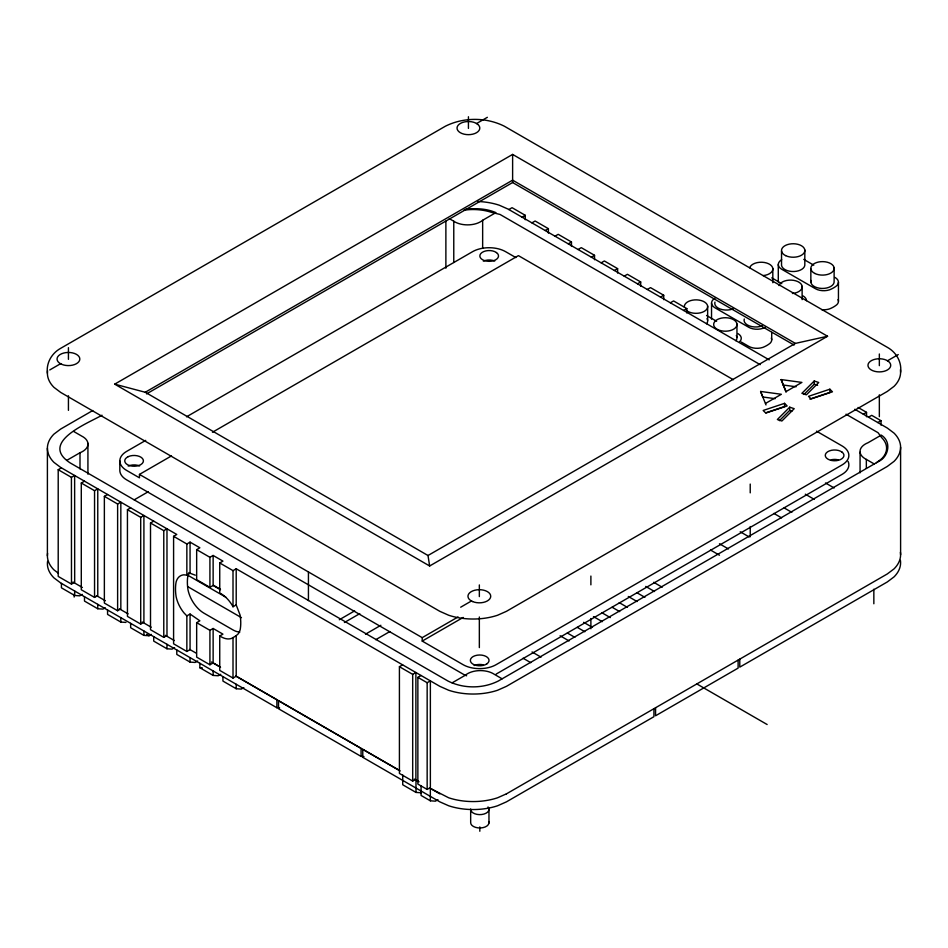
<?xml version="1.0" encoding="UTF-8"?>
<svg xmlns="http://www.w3.org/2000/svg" width="948" height="948" viewBox="0 0 948 948"><rect width="100%" height="100%" fill="white"/><g stroke="black" fill="none" stroke-linecap="round" stroke-linejoin="round"><path stroke-width="1.42" d="M814.237 380.989L801.89 393.337L806.381 394.83L818.728 382.494L814.237 380.989L814.237 384.189L803.94 394.475M789.708 407.178L777.36 419.526L781.863 421.031L794.211 408.683L789.708 407.178L789.708 410.377L779.422 420.675M236.206 635.681L232.651 637.862A23.356 13.485 60 0 1 220.979 636.7L219.735 635.99L219.735 670.402L233.007 678.057L236.206 676.208L236.206 635.681L238.481 633.572L240.128 629.934A46.061 26.591 60 0 0 240.128 615.193L236.206 604.919L236.206 568.776L233.007 570.625L219.735 562.97L219.735 592.998L220.979 593.709A23.356 13.485 60 0 1 232.651 606.033L233.007 606.767L236.206 604.919M876.402 462.731L881.687 458.749A36.581 21.117 0 0 0 881.687 437.632L878.049 432.703L846.019 414.205M49.77 369.945L60.577 363.712M476.536 123.56L487.355 117.315M114.696 384.153L512.619 154.417L827.568 336.256L429.645 565.992L114.696 384.153L145.245 392.259L427.998 555.504L429.645 565.992M92.774 410.52L60.719 429.029L53.953 434.113A48.941 28.262 0 0 0 53.953 462.375L60.719 467.459L176.79 534.471L173.591 536.319L173.591 643.799L186.851 651.466L190.062 649.617L190.062 614.043L186.851 615.892L186.851 651.466M101.993 415.212C88.318 423.14 38.904 442.218 69.951 462.778L447.954 681.02C463.465 688.817 482.805 688.817 498.316 681.02L878.049 461.771C888.714 457.137 891.902 441.543 881.237 435.108L868.001 442.752A18.225 10.523 0 0 0 866.342 459.413L866.342 468.253M145.245 392.259L512.619 180.156L795.372 343.401L827.568 336.256M146.525 393.906L512.619 182.537L794.092 345.048M66.763 460.384L79.999 452.729A18.225 10.523 0 0 0 81.658 436.068L73.766 431.506M449.257 218.621L453.772 221.228A18.225 10.523 0 0 0 482.651 220.268L495.887 212.625C486.36 208.477 475.6 208.098 465.397 209.307M58.207 469.71L71.42 477.342L74.631 475.481L74.679 582.238L71.479 584.087L58.207 576.431L58.207 469.71L61.419 467.862M508.851 209.544L512.05 207.683L525.263 215.315L525.263 219.735M522.052 217.163L525.263 215.315M145.719 440.382L126.665 451.378A23.356 13.485 0 0 0 126.665 470.445L139.463 477.828L139.463 474.403L171.469 455.917M186.531 416.812L472.578 251.67A23.356 13.485 0 0 1 505.604 251.67L515.842 257.572M81.291 483.03L94.551 490.697L97.763 488.836L97.763 595.557L94.551 597.418L81.291 589.751L81.291 483.03L84.49 481.181M531.923 222.863L535.122 221.014L548.394 228.669L548.394 233.089M545.195 230.518L548.394 228.669M212.435 432.264L518.402 255.628L733.349 379.721M104.363 496.349L117.623 504.016L120.834 502.167L120.834 608.889L117.623 610.737L104.363 603.07L104.363 496.349L107.562 494.501M554.995 236.182L558.206 234.334L571.466 241.989L571.466 246.409M568.267 243.837L571.466 241.989M134.201 499.845L148.255 491.728M127.435 509.68L140.707 517.335L143.906 515.487L143.906 622.208L140.707 624.057L127.435 616.401L127.435 509.68L130.646 507.832M578.067 249.502L581.278 247.653L594.538 255.308L594.538 259.728M591.339 257.169L594.538 255.308M150.507 523L163.779 530.655L166.978 528.806L166.978 635.527L163.779 637.376L150.507 629.721L150.507 523L153.718 521.151M601.151 262.821L604.35 260.973L617.622 268.639L617.622 273.06M614.411 270.488L617.622 268.639M624.222 276.152L627.422 274.304L640.694 281.959L640.694 286.379M82.298 594.349L79.739 595.83L74.679 595.486L61.419 587.819L61.419 583.375M173.591 536.319L186.851 543.986L190.062 542.126L199.862 547.79L196.663 549.639L196.663 579.666L209.923 587.333L213.134 585.485L220.493 589.727M637.483 283.808L640.694 281.959M647.294 289.472L650.506 287.623L663.707 295.243L663.707 299.663M105.24 607.751L102.905 609.102L97.763 608.746L84.49 601.079L84.49 596.695M196.663 549.639L209.923 557.306L213.134 555.457L222.934 561.109L219.735 562.97M660.507 297.091L663.707 295.243M186.851 615.892L183.829 612.704A23.356 13.485 60 0 1 176.127 596.683A46.061 26.591 60 0 1 176.127 581.954A23.356 13.485 60 0 1 183.829 574.82L186.851 575.116L190.062 573.267L195.288 575.175M670.366 302.791L673.578 300.943L686.826 308.598L686.826 313.006M683.626 310.446L686.826 308.598M130.646 623.346L130.646 627.73L143.906 635.385L149.049 635.741L151.372 634.402M220.493 667.143L213.134 662.936L209.923 664.785L196.663 657.13L196.663 622.67L199.862 620.81L190.062 614.043M174.586 647.638L172.038 649.119L166.978 648.764L153.718 641.109L153.718 636.665M196.663 622.67L209.923 630.325L213.134 628.477L222.934 634.141L219.735 635.99M197.67 660.969L195.11 662.439L190.062 662.095L176.79 654.428L176.79 649.984M220.742 674.289L218.182 675.758L213.134 675.414L199.862 667.748L199.862 663.304M427.998 555.504L795.372 343.401M339.313 619.743L354.647 610.879M344.42 622.504L359.766 613.652M243.826 687.608L241.254 689.089L236.206 688.734L222.934 681.079L222.934 676.623M365.513 634.165L380.871 625.289M765.498 403.433L781.353 394.285L760.592 391.453L762.749 396.987L775.144 398.681M375.752 639.687L389.841 631.558M460.692 607.194L471.5 600.949M887.458 360.797L898.266 354.564M139.463 474.403L422.216 637.649L458.062 616.947M422.216 637.649L422.216 641.085L463.181 617.432M399.416 666.705L412.688 674.36L415.888 672.511L415.888 779.232L412.688 781.081L399.416 773.426L399.416 666.705L402.627 664.856M863.32 414.193L866.531 412.344L866.531 416.764M417.867 677.358L427.157 682.714L430.368 680.865L430.368 787.587L427.157 789.435L417.867 784.079L417.867 677.358L421.078 675.509M868.51 417.191L871.71 415.331L881 420.699L881 425.119M877.789 422.547L881 420.699M452.113 682.856L465.35 675.213A18.225 10.523 0 0 1 494.228 674.253L502.12 678.815M496.112 674.111L842.025 474.403A23.356 13.485 0 0 0 848.069 461.38M437.952 799.685L435.393 801.167L430.345 800.811L421.078 795.467L421.078 785.679M506.41 793.879L887.281 573.955L894.047 568.871A48.941 28.262 0 0 0 900.41 552.317M506.41 793.855L497.605 797.778A48.941 28.262 0 0 1 448.665 797.778L430.345 788.369L430.345 800.811M784.553 403.338L763.164 410.472L765.771 413.067L787.148 405.945L784.553 403.338L784.553 406.55L765.842 412.783M829.879 389.201L808.502 396.335L811.097 398.93L832.474 391.808L829.879 389.201L829.879 392.413L809.829 399.096M107.562 610.014L107.562 614.399L120.834 622.066L125.977 622.421M199.862 667.748L202.386 667.925M47.59 561.299A48.941 28.262 0 0 0 53.953 577.889L60.719 582.973L276.887 707.753L279.636 707.955M361.081 756.409L361.081 748.399L278.522 700.738L278.522 708.749L361.081 756.409L363.973 756.611M402.722 774.978L402.722 784.766L415.982 792.421L421.042 792.765M781.14 379.579L801.901 382.411L786.058 391.571L781.14 379.579L786.034 392.14M783.107 385.007L796.083 386.772M814.237 384.189L817.603 385.315M789.708 410.377L791.959 411.136M803.762 259.397L813.775 265.167M771.779 277.859L781.78 283.642M706.592 315.494L716.605 321.265M858.082 407.462L866.531 412.344M741.218 342.015L748.719 346.34A11.672 6.743 0 0 0 762.808 347.418A28.167 16.258 0 0 0 770.143 343.188A11.672 6.743 0 0 0 771.305 338.069M769.207 359.861L508.14 209.129L499.335 205.23A48.941 28.262 0 0 0 477.697 201.497M854.776 409.263L887.281 428.022L894.047 433.118A48.941 28.262 0 0 1 894.047 461.368L887.281 466.452L506.41 686.352L497.605 690.251A48.941 28.262 0 0 1 448.665 690.251L439.86 686.352L236.206 568.776M760.166 364.648L500.046 214.461L491.502 212.364A36.581 21.117 0 0 0 463.75 210.255M866.342 459.413L874.234 463.975M816.477 431.15L842.025 445.892A23.356 13.485 0 0 1 842.025 464.958L496.112 664.678A23.356 13.485 0 0 1 463.086 664.678L422.216 641.085M825.495 482.97L834.169 487.971M805.302 494.192L814.273 499.371M784.138 507.903L791.829 512.347M773.888 513.425L781.579 517.869M740.222 531.781L749.193 536.959M719.461 543.773L728.431 548.951M710.49 550.03L719.461 555.208M653.693 582.297L662.202 587.215M645.718 586.421L654.523 591.505M636.76 592.642L644.901 597.335M628.299 596.482L637.103 601.553M619.245 602.644L627.446 607.384M612.135 607.265L619.684 611.614M601.98 612.787L610.287 617.586M593.46 616.591L602.264 621.675M696.851 683.935L767.145 724.521M583.636 622.315L592.476 627.41M577.296 627.375L584.845 631.735M567.342 633.015L574.832 637.34M560.126 635.764L569.096 640.943M532.053 651.963L541.024 657.142M523.083 658.232L530.773 662.664M213.75 585.449L220.161 589.146M187.467 575.045L225.814 597.181M187.633 586.575L241.444 617.646M72.96 582.036L82.393 587.499M96.435 595.593L105.358 600.748M119.389 608.841L128.11 613.866M142.212 622.018L151.194 627.197M165.308 635.326L174.278 640.528M189.659 649.416L196.189 653.148M211.463 662L220.446 667.179M235.839 676.066L276.875 699.754L276.887 707.753M398.978 770.155L362.764 749.311L362.776 757.31L439.86 801.866L448.665 805.764A48.941 28.262 0 0 0 497.605 805.764L506.41 801.866L653.919 716.7L653.919 708.689M146.644 634.354L149.049 635.741M236.206 676.208L400.151 770.937M414.24 779.078L418.08 781.294M429.61 787.954L439.86 793.879M419.04 781.792L415.982 779.967L415.982 792.421M58.456 573.291L53.953 569.878A48.941 28.262 0 0 1 47.59 553.312M760.592 391.453L766.008 404.938M71.42 477.342L71.479 584.087M900.6 372.232C901.927 361.946 896.251 352.206 887.281 347.3L504.289 126.179C486.146 117.125 463.584 117.125 445.442 126.179L60.719 348.295C51.749 353.213 46.073 362.942 47.4 373.228M900.6 447.243L900.6 554.77M879.341 353.983L879.341 365.644M879.341 394.795L879.341 416.658M873.843 589.206L873.843 603.769M860.073 452.22L860.073 472.851M838.447 282.208L838.447 301.274M834.121 267.834L834.121 281.189A11.672 6.743 0 0 1 821.869 288.441A11.672 6.743 0 0 1 811.002 280.478M810.848 268.888L810.848 282.243M804.816 249.964L804.816 264.267A11.672 6.743 0 0 1 794.092 271.507A11.672 6.743 0 0 1 781.531 265.322L781.531 251.019M802.126 286.308L802.126 299.651M778.284 264.48L778.284 282.077M772.821 268.438L772.821 282.729M771.708 332.475L771.708 339.811M750.224 484.073L750.224 492.853M750.224 526.531L750.224 536.781M739.784 659.121L739.784 667.131L887.281 581.965L894.047 576.882A48.941 28.262 0 0 0 900.41 560.304M738.125 660.104L738.125 668.103L655.566 715.776L655.566 707.765M736.952 323.943L736.952 337.287M711.533 303.016L711.533 319.144M707.646 306.062L707.646 320.365M590.888 576.064L590.888 584.845M590.888 618.523L590.888 628.773M512.619 154.417L512.619 182.537M488.967 809.651L488.967 823.006M482.651 220.268L482.651 248.258M479.818 826.893L479.818 831.254M479.344 584.928L479.344 596.588M479.344 616.994L479.344 647.603M468.431 116.746L468.431 128.407M453.772 221.228L453.772 262.466M445.88 221.085L445.88 268.225M427.157 682.714L427.157 789.435M412.688 674.36L412.688 781.081M308.432 571.952L308.432 600.558M236.206 684.29L236.206 688.734M233.007 570.625L233.007 606.767M233.007 637.53L233.007 678.057M213.134 555.457L213.134 585.485M213.134 628.477L213.134 662.936M213.134 670.971L213.134 675.414M209.923 557.306L209.923 587.333M209.923 630.325L209.923 664.785M190.062 542.126L190.062 573.267M190.062 657.639L190.062 662.095M186.851 543.986L186.851 575.116M166.978 644.32L166.978 648.764M163.779 530.655L163.779 637.376M143.906 631.001L143.906 635.385M140.707 517.335L140.707 624.057M120.834 617.681L120.834 622.066M119.827 460.906L119.827 470.35A23.356 13.485 0 0 0 126.665 479.878L463.086 674.111A23.356 13.485 0 0 0 466.629 675.794M117.623 504.016L117.623 610.737M97.763 604.362L97.763 608.746M94.551 490.697L94.551 597.418M87.927 443.261L87.927 474.19M79.999 452.729L79.999 468.94M74.679 591.031L74.679 595.486M74.157 594.135L74.157 597.05M68.434 347.679L68.434 359.339M68.434 395.778L68.434 410.354M47.4 448.238L47.4 555.777M488.019 806.973A9.16 5.297 0 0 1 481.643 814.522A9.16 5.297 0 0 1 470.67 809.011L470.67 822.354A9.16 5.297 0 0 0 480.458 827.96A9.16 5.297 0 0 0 488.801 821.62M239.832 632.091A23.356 13.485 60 0 1 232.853 629.851L203.95 613.166A23.356 13.485 60 0 1 188 589.822A46.061 26.591 60 0 1 188 575.092A23.356 13.485 60 0 1 188.996 572.533M47.59 370.775A48.941 28.262 0 0 0 53.953 387.353L60.719 392.436L439.86 611.341L448.665 615.24A48.941 28.262 0 0 0 497.605 615.24L506.41 611.341L887.281 391.441L894.047 386.357A48.941 28.262 0 0 0 900.41 369.767M737.864 333.542A11.672 6.743 0 0 1 739.713 341.683M707.018 318.647A11.672 6.743 0 0 1 706.544 323.789M736.323 335.568A11.672 6.743 0 0 1 735.849 340.711M684.361 307.116A11.672 6.743 0 0 1 699.126 300.101A11.672 6.743 0 0 1 705.513 310.506A11.672 6.743 0 0 1 686.388 310.411M714.958 298.253A28.167 16.258 0 0 0 713.097 299.651A11.672 6.743 0 0 0 714.958 307.78L748.719 327.273A11.672 6.743 0 0 0 762.808 328.352A28.167 16.258 0 0 0 765.226 327.273M733.041 308.882A11.672 6.743 0 0 1 720.065 308.977A11.672 6.743 0 0 1 714.946 302.092M762.346 325.804A11.672 6.743 0 0 1 749.37 325.899A11.672 6.743 0 0 1 744.263 319.014M803.039 295.918A11.672 6.743 0 0 1 806.464 300.682M749.702 267.727A11.672 6.743 0 0 1 761.967 262.24A11.672 6.743 0 0 1 772.845 268.628A11.672 6.743 0 0 1 763.104 275.607M779.019 285.609A11.672 6.743 0 0 1 791.272 280.11A11.672 6.743 0 0 1 802.15 286.509A11.672 6.743 0 0 1 792.41 293.489M781.697 259.716A28.167 16.258 0 0 0 779.849 261.115A11.672 6.743 0 0 0 781.697 269.244L815.47 288.737A11.672 6.743 0 0 0 829.559 289.815A28.167 16.258 0 0 0 836.883 285.585A11.672 6.743 0 0 0 835.034 277.444M821.691 309.676A11.672 6.743 0 0 0 829.559 308.882A28.167 16.258 0 0 0 836.883 304.652A11.672 6.743 0 0 0 838.056 299.532M474.154 665.496A9.338 5.392 0 0 1 483.433 664.892M831.206 459.792A9.338 5.392 0 0 1 838.352 459.875M483.35 261.162A9.338 5.392 0 0 1 494.726 261.044M128.241 466.084A9.338 5.392 0 0 1 139.617 465.954M128.241 456.64L126.558 457.659A9.338 5.392 0 0 0 132.234 466.143A9.338 5.392 0 0 0 143.148 459.59A9.338 5.392 0 0 0 128.241 456.64M486.988 663.766L485.234 664.738A9.338 5.392 0 0 1 470.528 661.455A9.338 5.392 0 0 1 481.892 655.151A9.338 5.392 0 0 1 486.988 663.766M496.479 252.583L494.726 251.599A9.338 5.392 0 0 0 480.032 254.882A9.338 5.392 0 0 0 491.384 261.186A9.338 5.392 0 0 0 496.479 252.583M61.656 364.305L59.511 363.108A11.388 6.577 0 0 1 65.779 352.632A11.388 6.577 0 0 1 79.585 360.347A11.388 6.577 0 0 1 61.656 364.305M472.566 601.542L470.433 600.357A11.388 6.577 0 0 1 476.702 589.869A11.388 6.577 0 0 1 490.495 597.584A11.388 6.577 0 0 1 472.566 601.542M888.489 361.413L886.427 360.181A11.388 6.577 0 0 0 868.273 363.807A11.388 6.577 0 0 0 881.628 371.77A11.388 6.577 0 0 0 888.489 361.413M477.567 124.176L475.505 122.944A11.388 6.577 0 0 0 457.351 126.558A11.388 6.577 0 0 0 470.706 134.533A11.388 6.577 0 0 0 477.567 124.176M842.132 452.172L840.438 451.165A9.338 5.392 0 0 0 825.53 454.104A9.338 5.392 0 0 0 836.456 460.657A9.338 5.392 0 0 0 842.132 452.172M717.731 329.584A11.672 6.743 0 0 0 736.797 325.697A11.672 6.743 0 0 0 721.416 318.113A11.672 6.743 0 0 0 717.731 329.584M785.596 255.616A11.672 6.743 0 0 0 804.651 251.718A11.672 6.743 0 0 0 789.281 244.134A11.672 6.743 0 0 0 785.596 255.616M814.901 273.486A11.672 6.743 0 0 0 833.967 269.599A11.672 6.743 0 0 0 818.586 262.015A11.672 6.743 0 0 0 814.901 273.486"/></g></svg>
